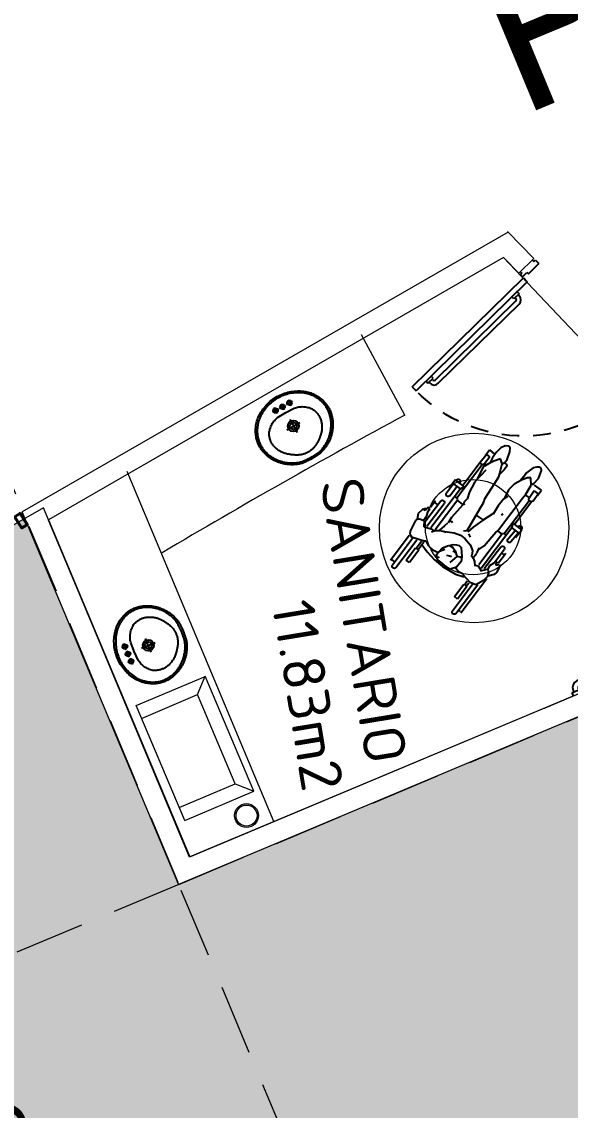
# Model space of a CAD drawing. Header units: metres. Extents: x 2 to 659295185, y -28 to 1124222152.
# Drawn here: x 655511.86 to 655515.77, y 1126311.46 to 1126319.21 of the extents above; entities that cross this region are included whole.
import ezdxf
from ezdxf.enums import TextEntityAlignment as Align

# ---------------------------------------------------------------- set-up
doc = ezdxf.new("R2010")
doc.units = ezdxf.units.M
doc.header["$MEASUREMENT"] = 0
for name, pattern in [('CCSM_C1_CUERPO NS$0$CONTINUA', [0]), ('CCSM_C1_CUERPO NS$0$DASHED', [0.75, 0.5, -0.25]), ('CCSM_C1_CUERPO NS$0$HIDDEN', [0.375, 0.25, -0.125]), ('CONTINUA', [0]), ('DASHDOT', [1, 0.5, -0.25, 0, -0.25])]:
    doc.linetypes.add(name, pattern=pattern)
doc.layers.get('0').update_dxf_attribs({"linetype": 'CONTINUOUS'})
for name, color, linetype in [('CCSM_C1_CUERPO BJ$0$A-LOCAL ID', 7, 'CONTINUOUS'), ('CCSM_C1_CUERPO BJ$0$ID_Nº LOCAL', 7, 'CONTINUOUS'), ('CCSM_C1_CUERPO NS$0$A-LOCAL ID', 7, 'CONTINUOUS'), ('CCSM_C1_CUERPO NS$0$A-MARCOS LOCALES', 4, 'CONTINUOUS'), ('CCSM_C1_CUERPO NS$0$A-PARED', 2, 'CCSM_C1_CUERPO NS$0$CONTINUA'), ('CCSM_C1_CUERPO NS$0$A-PROYECCIONES', 5, 'CCSM_C1_CUERPO NS$0$DASHED'), ('CCSM_C1_CUERPO NS$0$A-PUERTA', 5, 'CCSM_C1_CUERPO NS$0$CONTINUA'), ('CCSM_C1_CUERPO NS$0$A-SANITARIOS', 3, 'CONTINUOUS'), ('CCSM_C1_CUERPO NS$0$A-TEXTOS AREAS', 7, 'CONTINUOUS'), ('CCSM_C1_CUERPO NS$0$ID_AREA EXACTA', 7, 'CONTINUOUS'), ('CCSM_C1_CUERPO NS$0$ID_Nº LOCAL', 7, 'CONTINUOUS'), ('CCSM_C1_CUERPO NS$0$ID_RUBRO', 7, 'CONTINUOUS')]:
    doc.layers.add(name, color=color, linetype=linetype)
doc.layers.add('CCSM_C1_CUERPO NS$0$A-AREAS COMERCIALES', color=151, linetype='CONTINUOUS', plot=False)
doc.layers.add('CCSM_C1_CUERPO NS$0$A-AREAS SERVICIO', color=134, linetype='CONTINUOUS', plot=False)
doc.layers.add('LOCALES ASIGNADOS', color=41, linetype='DASHDOT', lineweight=0)
doc.layers.add('LOCALES PROPIOS', color=101, linetype='CONTINUA', lineweight=0)
doc.styles.add('CCSM_C1_CUERPO BJ$0$ROMANS', font='romans__.ttf')
doc.styles.add('CCSM_C1_CUERPO BJ$0$sigo', font='arial.ttf', dxfattribs={"width": 0.9})
doc.styles.add('CCSM_C1_CUERPO NS$0$ROMANS', font='romans__.ttf')
doc.styles.add('CCSM_C1_CUERPO NS$0$Standard', font='txt_____.ttf')

# ---------------------------------------------------------------- blocks, each defined once
blk = doc.blocks.new('CCSM_C1_CUERPO NS$0$A$C7EB734CE')
for p, q in [((0.3583, 0.0171), (0.1043, 0.0171)), ((0.1115, 0.0092), (0.1115, -0.0041)), ((0.3393, 0.0092), (0.2925, -0.0133)), ((0.3762, 0.0132), (0.3393, 0.0092)), ((0.4044, 0.0365), (0.3762, 0.0132)), ((0.3762, 0.0132), (0.3936, 0.0075)), ((0.3936, 0.0075), (0.4038, -0.0045)), ((0.4253, 0.0418), (0.4044, 0.0365)), ((0.4662, 0.0326), (0.4253, 0.0418)), ((0.4552, 0.0129), (0.4705, 0.0236)), ((0.4607, 0.008), (0.4552, 0.0129)), ((0.4714, 0.0082), (0.4607, 0.008)), ((0.4705, 0.0236), (0.4662, 0.0326)), ((0.4746, -0.0046), (0.4714, 0.0082)), ((0.5447, 0.0171), (0.4722, 0.0171)), ((0.5319, -0.0055), (0.5319, 0.0101)), ((0.6881, 0.003), (0.6187, -0.0002)), ((0.7132, 0.0102), (0.6531, 0.0069)), ((0.6881, -0.0455), (0.6881, 0.0088)), ((0.7132, -0.0608), (0.7132, 0.0101)), ((0.7165, 0.0043), (0.7132, 0.0042)), ((0.0858, -0.0048), (0.2999, -0.0048)), ((0.2807, -0.0293), (0.0858, -0.0293)), ((0.2514, -0.0486), (0.1598, -0.0486)), ((0.1598, -0.0486), (0.1598, -0.0721)), ((0.2514, -0.0721), (0.2514, -0.0486)), ((0.252, -0.0536), (0.276, -0.0536)), ((0.2925, -0.0133), (0.2818, -0.0476)), ((0.2818, -0.0476), (0.2935, -0.1081)), ((0.3741, -0.0403), (0.4057, -0.0145)), ((0.3826, -0.0524), (0.3774, -0.0434)), ((0.3892, -0.0687), (0.3826, -0.0524)), ((0.6881, -0.0455), (0.3884, -0.0455)), ((0.5585, -0.0293), (0.3968, -0.0293)), ((0.4038, -0.0045), (0.4057, -0.0145)), ((0.4052, -0.0103), (0.4323, -0.0143)), ((0.4323, -0.0143), (0.4609, -0.0045)), ((0.46, -0.0048), (0.5585, -0.0048)), ((0.6198, -0.024), (0.6879, -0.0208)), ((0.6334, -0.0529), (0.6295, -0.0455)), ((0.6295, -0.0707), (0.6334, -0.0634)), ((0.6334, -0.0634), (0.6334, -0.0529)), ((0.6338, -0.0605), (0.8803, -0.0605)), ((0.6882, -0.0457), (0.7127, -0.0539)), ((0.7132, -0.0197), (0.7176, -0.0195)), ((0.8822, -0.0454), (0.7132, -0.0454)), ((0.88, -0.0462), (0.877, -0.0602)), ((0.8772, -0.061), (0.8795, -0.067)), ((0.8892, -0.04), (0.88, -0.0462)), ((0.9402, -0.0407), (0.8892, -0.04)), ((0.9703, -0.0384), (0.9299, -0.039)), ((0.9409, -0.0714), (0.9407, -0.044)), ((0.9704, -0.0393), (0.9683, -0.091)), ((0.1598, -0.0721), (0.2514, -0.0721)), ((0.2514, -0.0673), (0.2795, -0.0673)), ((0.2688, -0.1465), (0.2862, -0.0968)), ((0.2969, -0.111), (0.2912, -0.1399)), ((0.3973, -0.1026), (0.3763, -0.0845)), ((0.3805, -0.0886), (0.3892, -0.0687)), ((0.4079, -0.1199), (0.3973, -0.1026)), ((0.398, -0.0707), (0.6295, -0.0707)), ((0.4154, -0.1403), (0.4079, -0.1199)), ((0.413, -0.1228), (0.4438, -0.12)), ((0.4458, -0.1212), (0.4789, -0.1275)), ((0.4682, -0.1239), (0.5052, -0.1116)), ((0.5052, -0.1116), (0.6099, -0.1052)), ((0.6099, -0.1052), (0.6242, -0.1007)), ((0.6214, -0.0996), (0.6218, -0.0706)), ((0.6242, -0.1007), (0.7108, -0.1017)), ((0.7108, -0.1017), (0.8649, -0.1003)), ((0.8649, -0.1003), (0.8966, -0.0988)), ((0.8795, -0.067), (0.8917, -0.0698)), ((0.9409, -0.0714), (0.8917, -0.0698)), ((0.8918, -0.0709), (0.8924, -0.0956)), ((0.8966, -0.0988), (0.957, -0.1055)), ((0.957, -0.1055), (0.9898, -0.1337)), ((0.9636, -0.1043), (0.9738, -0.1)), ((0.9738, -0.1), (1.0148, -0.0961)), ((1.0148, -0.0961), (1.0624, -0.1094)), ((1.0624, -0.1094), (1.0729, -0.1204)), ((1.0729, -0.1204), (1.0733, -0.1296)), ((0.2593, -0.2342), (0.2688, -0.1465)), ((0.2747, -0.1896), (0.2644, -0.2268)), ((0.3062, -0.1674), (0.2747, -0.1896)), ((0.2912, -0.1399), (0.3002, -0.1717)), ((0.3502, -0.1644), (0.3062, -0.1674)), ((0.3745, -0.1785), (0.3502, -0.1644)), ((0.3584, -0.2033), (0.3674, -0.1879)), ((0.3674, -0.1879), (0.3663, -0.1768)), ((0.4148, -0.2136), (0.3745, -0.1785)), ((0.4403, -0.1489), (0.4174, -0.1371)), ((0.4594, -0.1784), (0.4403, -0.1489)), ((0.47, -0.2284), (0.4594, -0.1784)), ((0.6927, -0.1831), (0.6184, -0.2107)), ((0.7424, -0.1873), (0.6864, -0.1817)), ((0.7144, -0.1316), (0.7187, -0.1418)), ((0.7929, -0.1872), (0.7424, -0.1873)), ((0.8229, -0.1782), (0.7929, -0.1872)), ((0.8543, -0.1957), (0.8019, -0.186)), ((0.9018, -0.1891), (0.8543, -0.1957)), ((0.9507, -0.1683), (0.9018, -0.1891)), ((0.9691, -0.1719), (0.9385, -0.1734)), ((0.9791, -0.1504), (0.9507, -0.1683)), ((0.9989, -0.1713), (0.9532, -0.1691)), ((0.9898, -0.1337), (0.9791, -0.1504)), ((1.0459, -0.1571), (0.9989, -0.1713)), ((1.062, -0.1444), (1.0459, -0.1571)), ((1.0733, -0.1296), (1.062, -0.1444)), ((0.2627, -0.2967), (0.2593, -0.2342)), ((0.2644, -0.2268), (0.2638, -0.2506)), ((0.2638, -0.2506), (0.2674, -0.2623)), ((0.3577, -0.2028), (0.3041, -0.215)), ((0.3269, -0.2574), (0.3346, -0.2396)), ((0.3346, -0.2396), (0.3379, -0.228)), ((0.3784, -0.2304), (0.3584, -0.2033)), ((0.3696, -0.2421), (0.3697, -0.2195)), ((0.3851, -0.2529), (0.3784, -0.2304)), ((0.3834, -0.2714), (0.3851, -0.2529)), ((0.4008, -0.2619), (0.4107, -0.2461)), ((0.4107, -0.2461), (0.4166, -0.2307)), ((0.4166, -0.2307), (0.4148, -0.2136)), ((0.4707, -0.2624), (0.47, -0.2284)), ((0.4982, -0.2072), (0.5069, -0.2275)), ((0.5115, -0.2503), (0.5001, -0.2615)), ((0.5129, -0.2452), (0.6631, -0.2643)), ((0.5542, -0.2297), (0.5133, -0.2388)), ((0.6184, -0.2107), (0.5542, -0.2297)), ((0.6215, -0.2558), (0.6217, -0.2138)), ((0.2735, -0.3581), (0.2627, -0.2967)), ((0.2674, -0.2623), (0.2676, -0.2781)), ((0.2676, -0.2781), (0.2823, -0.2922)), ((0.2811, -0.289), (0.2933, -0.2837)), ((0.2823, -0.2922), (0.2938, -0.3063)), ((0.2938, -0.3063), (0.3155, -0.3049)), ((0.3027, -0.3401), (0.3103, -0.3091)), ((0.3155, -0.3049), (0.3462, -0.301)), ((0.3465, -0.2846), (0.3192, -0.3034)), ((0.3462, -0.301), (0.3787, -0.2818)), ((0.3787, -0.2818), (0.3834, -0.2714)), ((0.3821, -0.2764), (0.4008, -0.2619)), ((0.4315, -0.3484), (0.4592, -0.2997)), ((0.4592, -0.2997), (0.4707, -0.2624)), ((0.6631, -0.2643), (0.7043, -0.2683)), ((0.7043, -0.2683), (0.7323, -0.2767)), ((0.7323, -0.2767), (0.7339, -0.2796)), ((0.7323, -0.2767), (0.8308, -0.2831)), ((0.8308, -0.2831), (0.8814, -0.2882)), ((0.8814, -0.2882), (0.9022, -0.2959)), ((0.9337, -0.2891), (0.8948, -0.292)), ((0.9022, -0.2959), (0.9543, -0.3181)), ((0.9603, -0.2894), (0.9337, -0.2891)), ((0.9543, -0.3181), (0.9719, -0.3437)), ((0.955, -0.3162), (0.9703, -0.3097)), ((0.9667, -0.2924), (0.9603, -0.2894)), ((0.9678, -0.3107), (0.9667, -0.2924)), ((0.9703, -0.3097), (0.9938, -0.3103)), ((0.9938, -0.3103), (1.0392, -0.3249)), ((0.2886, -0.4098), (0.2735, -0.3581)), ((0.3065, -0.3743), (0.3027, -0.3401)), ((0.3206, -0.4055), (0.3065, -0.3743)), ((0.4018, -0.3975), (0.4166, -0.3775)), ((0.4166, -0.3775), (0.4285, -0.3567)), ((0.4576, -0.3704), (0.4199, -0.3786)), ((0.4285, -0.3567), (0.4334, -0.3402)), ((0.4812, -0.3649), (0.4576, -0.3704)), ((0.5223, -0.3661), (0.4853, -0.3628)), ((0.4985, -0.3634), (0.5034, -0.3513)), ((0.5034, -0.3513), (0.5013, -0.3439)), ((0.6217, -0.3586), (0.5223, -0.3661)), ((0.633, -0.3513), (0.6217, -0.3586)), ((0.6435, -0.3622), (0.6217, -0.3577)), ((0.6232, -0.3992), (0.6226, -0.3615)), ((0.6681, -0.3587), (0.6435, -0.3622)), ((0.7066, -0.3722), (0.6639, -0.3567)), ((0.7355, -0.3777), (0.7066, -0.3722)), ((0.7735, -0.3831), (0.7355, -0.3777)), ((0.8669, -0.3728), (0.7735, -0.3831)), ((0.8736, -0.3973), (0.794, -0.3826)), ((0.907, -0.383), (0.8805, -0.393)), ((0.9366, -0.3671), (0.907, -0.383)), ((0.9482, -0.3842), (0.9193, -0.3798)), ((0.9719, -0.3437), (0.9366, -0.3671)), ((0.9864, -0.3874), (0.9482, -0.3842)), ((1.0253, -0.3824), (0.9864, -0.3874)), ((1.0497, -0.3687), (1.0253, -0.3824)), ((1.0392, -0.3249), (1.0572, -0.3377)), ((1.0604, -0.3499), (1.0497, -0.3687)), ((1.0572, -0.3377), (1.0604, -0.3499)), ((0.1598, -0.4048), (0.1598, -0.4283)), ((0.2514, -0.4048), (0.1598, -0.4048)), ((0.1598, -0.4283), (0.2514, -0.4283)), ((0.2514, -0.4283), (0.2514, -0.4048)), ((0.2514, -0.4235), (0.3047, -0.4235)), ((0.252, -0.4098), (0.3083, -0.4098)), ((0.2888, -0.486), (0.3138, -0.4127)), ((0.3138, -0.4127), (0.3206, -0.4055)), ((0.3801, -0.4625), (0.3962, -0.4211)), ((0.3824, -0.4103), (0.4018, -0.3975)), ((0.3962, -0.4211), (0.3961, -0.4023)), ((0.6881, -0.4265), (0.4004, -0.4265)), ((0.4064, -0.4013), (0.6295, -0.4013)), ((0.6295, -0.4013), (0.6334, -0.4087)), ((0.6334, -0.4191), (0.6295, -0.4265)), ((0.6334, -0.4087), (0.6334, -0.4191)), ((0.6338, -0.4115), (0.8803, -0.4115)), ((0.6881, -0.4265), (0.6881, -0.482)), ((0.6882, -0.4263), (0.7127, -0.4181)), ((0.7132, -0.4113), (0.7132, -0.4822)), ((0.8822, -0.4267), (0.7132, -0.4267)), ((0.8805, -0.393), (0.8736, -0.3973)), ((0.8808, -0.4062), (0.879, -0.4165)), ((0.879, -0.4165), (0.8847, -0.4281)), ((0.8922, -0.401), (0.8808, -0.4062)), ((0.8847, -0.4281), (0.9378, -0.4263)), ((0.9426, -0.4018), (0.8922, -0.401)), ((0.894, -0.3895), (0.8951, -0.3997)), ((0.9364, -0.4269), (0.975, -0.4288)), ((0.9426, -0.4018), (0.9431, -0.427)), ((0.975, -0.4288), (0.9724, -0.3862)), ((0.0884, -0.451), (0.2939, -0.451)), ((0.2843, -0.4755), (0.0884, -0.4755)), ((0.2867, -0.5013), (0.1019, -0.5013)), ((0.1112, -0.4969), (0.1112, -0.4767)), ((0.2963, -0.5034), (0.2888, -0.486)), ((0.31, -0.5134), (0.2963, -0.5034)), ((0.411, -0.4853), (0.3787, -0.4635)), ((0.3918, -0.5216), (0.4017, -0.512)), ((0.3932, -0.451), (0.561, -0.451)), ((0.4017, -0.512), (0.411, -0.4853)), ((0.561, -0.4755), (0.4052, -0.4755)), ((0.4102, -0.4897), (0.4432, -0.4892)), ((0.4432, -0.4892), (0.4696, -0.4988)), ((0.484, -0.5133), (0.4604, -0.5156)), ((0.4696, -0.4988), (0.4853, -0.5001)), ((0.484, -0.5133), (0.4887, -0.5099)), ((0.4853, -0.5001), (0.4887, -0.5099)), ((0.5423, -0.5013), (0.4937, -0.5013)), ((0.5326, -0.4969), (0.5326, -0.4767)), ((0.6183, -0.4524), (0.6865, -0.4524)), ((0.6881, -0.4762), (0.6183, -0.4762)), ((0.7132, -0.4822), (0.653, -0.4817)), ((0.7162, -0.4762), (0.7129, -0.4762)), ((0.714, -0.4524), (0.7162, -0.4524)), ((0.379, -0.525), (0.31, -0.5134)), ((0.3913, -0.5227), (0.379, -0.525)), ((0.4215, -0.5376), (0.3913, -0.5227)), ((0.4564, -0.5327), (0.4215, -0.5376)), ((0.4738, -0.5169), (0.4564, -0.5327)), ((0.4604, -0.5156), (0.4601, -0.5245))]:
    blk.add_line(p, q)
for centre, radius, start, end in [((0.717, -0.0076), 0.0119, 272.66289, 92.66289), ((0.0858, -0.0171), 0.0122, 90, 270), ((0.5585, -0.0171), 0.0122, 270, 90), ((0.6193, -0.0121), 0.0119, 92.66289, 272.66289), ((0.0884, -0.4633), 0.0122, 90, 270), ((0.561, -0.4633), 0.0122, 270, 90), ((0.6183, -0.4643), 0.0119, 90, 270), ((0.7162, -0.4643), 0.0119, 270, 90)]:
    blk.add_arc(centre, radius, start, end)
blk = doc.blocks.new('CCSM_C1_CUERPO NS$0$A$C477957CC')
for p, q in [((0.0644, 0.089), (1.06, 0.089)), ((0, 0.025), (0.0644, 0.025)), ((0, 0), (0, 0.025)), ((0.0127, 0.025), (0.0127, 0.0373)), ((0.0517, 0.025), (0.0517, 0.0373)), ((0.0644, 0.05), (1.06, 0.05)), ((0.0644, 0.025), (0.0644, 0)), ((1.06, 0.025), (1.06, 0)), ((1.1244, 0.025), (1.06, 0.025)), ((1.0727, 0.0373), (1.0727, 0.025)), ((1.1117, 0.0373), (1.1117, 0.025)), ((1.1244, 0), (1.1244, 0.025))]:
    blk.add_line(p, q)
at = {"extrusion": (0, 0, -1)}
for centre, major_axis, start_param, end_param in [((0.0644, 0.0373), (-0.0366, 0.0366), 5.497787, 7.068583), ((1.06, 0.0373), (-0.0366, 0.0366), 0.785398, 2.356194), ((0.0644, 0.0373), (-0.00898, 0.00898), 5.497787, 7.068583), ((1.06, 0.0373), (-0.00898, 0.00898), 0.785398, 2.356194)]:
    blk.add_ellipse(centre, major_axis=major_axis, ratio=1, start_param=start_param, end_param=end_param, dxfattribs=at)
blk = doc.blocks.new('CCSM_C1_CUERPO NS$0$lavamanos')
at = {"linetype": 'Continuous'}
for p, q in [((-2.00787, -2.04724), (-2.00787, -3.77559)), ((0, -2.04724), (0, -3.77559)), ((2.00787, -2.04724), (2.00787, -3.77559)), ((-1.14567, -2.91338), (-2.87008, -2.91338)), ((-0.8622, -2.91338), (0.8622, -2.91338)), ((1.14567, -2.91338), (2.87008, -2.91338)), ((0, -6.61811), (0, -10.38976)), ((-1.88583, -8.50393), (1.88583, -8.50393))]:
    blk.add_line(p, q, dxfattribs=at)
for points in [[(0, -17.99212), (-0.15602, -17.98496), (-0.31178, -17.97732), (-0.46676, -17.96923), (-0.62247, -17.96061), (-0.7774, -17.95154), (-0.93305, -17.94193), (-1.08792, -17.93189), (-1.24321, -17.92132), (-1.24409, -17.92126), (-1.40018, -17.91107), (-1.55581, -17.90029), (-1.7108, -17.88895), (-1.86635, -17.87695), (-2.02185, -17.86434), (-2.17729, -17.85112), (-2.33209, -17.83734), (-2.48664, -17.82298), (-2.48819, -17.82283), (-2.7321, -17.76466), (-2.9741, -17.70033), (-3.21422, -17.62983), (-3.4526, -17.55314), (-3.68878, -17.47039), (-3.92289, -17.38154), (-4.15451, -17.28676), (-4.3831, -17.18628), (-4.38583, -17.18504), (-4.61263, -17.07783), (-4.836, -16.96507), (-5.05637, -16.84657), (-5.2736, -16.7224), (-5.48754, -16.59265), (-5.69793, -16.45748), (-5.90487, -16.31683), (-6.10726, -16.17149), (-6.11024, -16.16929), (-6.27287, -16.04616), (-6.43208, -15.92036), (-6.58866, -15.7913), (-6.74256, -15.65905), (-6.8937, -15.52366), (-7.04202, -15.38519), (-7.18756, -15.24358), (-7.32904, -15.10015), (-7.33071, -15.09842), (-7.47169, -14.95052), (-7.6088, -14.80093), (-7.74293, -14.64866), (-7.87401, -14.49376), (-8.00211, -14.33619), (-8.12696, -14.17623), (-8.24863, -14.01384), (-8.36614, -13.85039), (-8.36797, -13.84777), (-8.50025, -13.65325), (-8.62668, -13.45667), (-8.74803, -13.25691), (-8.86431, -13.054), (-8.9753, -12.8483), (-9.08105, -12.6397), (-9.18137, -12.42859), (-9.27559, -12.21653), (-9.36657, -11.99892), (-9.45134, -11.78056), (-9.53044, -11.56007), (-9.6038, -11.33761), (-9.67138, -11.11333), (-9.73313, -10.88737), (-9.78902, -10.6599), (-9.83858, -10.43307), (-9.88817, -10.16833), (-9.9285, -9.90369), (-9.95981, -9.63782), (-9.98205, -9.37117), (-9.99523, -9.10379), (-9.99931, -8.83997), (-9.99443, -8.57243), (-9.98031, -8.30315), (-9.98012, -8.30043), (-9.95723, -8.03641), (-9.92507, -7.77125), (-9.88387, -7.50746), (-9.83362, -7.24512), (-9.77443, -6.98478), (-9.70635, -6.72662), (-9.62943, -6.47083), (-9.54331, -6.21653), (-9.54108, -6.21034), (-9.42519, -5.90571), (-9.29761, -5.60409), (-9.15896, -5.30725), (-9.0095, -5.0157), (-8.84949, -4.72997), (-8.67901, -4.45019), (-8.49844, -4.17699), (-8.30709, -3.90944), (-8.10673, -3.65144), (-7.896, -3.39996), (-7.67614, -3.15661), (-7.44739, -2.92165), (-7.21002, -2.69534), (-6.96428, -2.47795), (-6.71071, -2.26995), (-6.44882, -2.07086), (-6.4474, -2.06985), (-6.09342, -1.8285), (-5.72945, -1.60035), (-5.35697, -1.38637), (-4.97653, -1.1869), (-4.58869, -1.00223), (-4.19402, -0.83262), (-3.79311, -0.67834), (-3.38583, -0.53937), (-3.38148, -0.53797), (-2.97062, -0.41452), (-2.55462, -0.30671), (-2.1348, -0.21491), (-1.71177, -0.13925), (-1.28615, -0.07986), (-0.85858, -0.03682), (-0.42966, -0.01018), (0, 0), (0.42963, -0.01033), (0.85867, -0.03702), (1.28621, -0.08015), (1.71194, -0.13969), (2.13491, -0.21549), (2.55482, -0.30751), (2.97072, -0.41554), (3.38189, -0.53937), (3.78887, -0.67819), (4.18996, -0.83242), (4.58469, -1.00185), (4.97278, -1.18636), (5.35351, -1.38562), (5.72617, -1.59924), (6.0905, -1.82709), (6.44479, -2.068), (6.44882, -2.07086), (6.45017, -2.07185), (6.71159, -2.27052), (6.96469, -2.47832), (7.20981, -2.69548), (7.4466, -2.9217), (7.67469, -3.15662), (7.89383, -3.39998), (8.10359, -3.65128), (8.30315, -3.90944), (8.49534, -4.17689), (8.67685, -4.45036), (8.84803, -4.73025), (9.00872, -5.01629), (9.1587, -5.30809), (9.29776, -5.60525), (9.42572, -5.90736), (9.54188, -6.21255), (9.54331, -6.21653), (9.62943, -6.47084), (9.70633, -6.72652), (9.77441, -6.98469), (9.83361, -7.24504), (9.88386, -7.50739), (9.92507, -7.77118), (9.95722, -8.03623), (9.98013, -8.30043), (9.98032, -8.30315), (9.99443, -8.57236), (9.99931, -8.84003), (9.99523, -9.10374), (9.98205, -9.37112), (9.95979, -9.63791), (9.92848, -9.90378), (9.88817, -10.16832), (9.83858, -10.43307), (9.83797, -10.43598), (9.78765, -10.66236), (9.73129, -10.88918), (9.66927, -11.11468), (9.60166, -11.33855), (9.52854, -11.56054), (9.44988, -11.78078), (9.36576, -11.999), (9.27559, -12.21653), (9.18048, -12.42865), (9.07944, -12.63991), (8.97322, -12.84862), (8.86195, -13.05451), (8.74556, -13.25773), (8.6242, -13.45801), (8.49793, -13.65523), (8.36614, -13.85039), (8.24854, -14.01397), (8.12687, -14.17636), (8.00201, -14.33631), (7.87401, -14.49376), (7.74293, -14.64866), (7.6087, -14.80104), (7.47159, -14.95063), (7.33071, -15.09842), (7.18852, -15.24243), (7.04257, -15.38427), (6.89358, -15.52312), (6.74182, -15.65872), (6.58715, -15.79121), (6.42973, -15.92042), (6.26975, -16.04622), (6.1063, -16.16929), (5.90409, -16.31515), (5.69734, -16.45615), (5.48694, -16.59165), (5.27292, -16.72162), (5.05566, -16.84583), (4.83521, -16.96427), (4.61158, -17.07691), (4.38467, -17.18378), (4.38189, -17.18504), (4.15347, -17.28579), (3.92197, -17.38088), (3.68808, -17.46994), (3.4521, -17.55286), (3.2139, -17.62968), (2.9738, -17.7003), (2.73195, -17.76467), (2.48819, -17.82283), (2.48664, -17.82298), (2.33209, -17.83734), (2.17669, -17.85117), (2.02124, -17.86439), (1.86635, -17.87695), (1.7108, -17.88895), (1.55521, -17.90034), (1.39957, -17.91111), (1.24409, -17.92126), (1.24321, -17.92132), (1.08792, -17.93189), (0.9323, -17.94198), (0.7774, -17.95154), (0.62172, -17.96065), (0.46676, -17.96923), (0.31102, -17.97736), (0.15602, -17.98496), (0, -17.99212)], [(0, -16.06299), (-0.18792, -16.0599), (-0.37554, -16.05066), (-0.56285, -16.03525), (-0.74947, -16.01371), (-0.93536, -15.98605), (-1.12025, -15.95229), (-1.30384, -15.91251), (-1.4859, -15.86675), (-1.48819, -15.86614), (-1.49138, -15.86528), (-1.672, -15.81354), (-1.8507, -15.75596), (-2.02734, -15.69259), (-2.20181, -15.62348), (-2.374, -15.54866), (-2.54358, -15.46828), (-2.71043, -15.3824), (-2.87402, -15.29133), (-3.04605, -15.19008), (-3.21542, -15.08647), (-3.38315, -14.9799), (-3.5489, -14.8706), (-3.71277, -14.7585), (-3.87486, -14.64352), (-4.03483, -14.52591), (-4.19175, -14.40641), (-4.19291, -14.40551), (-4.34937, -14.28142), (-4.50255, -14.1558), (-4.65382, -14.02758), (-4.80284, -13.89704), (-4.94986, -13.76398), (-5.09456, -13.62867), (-5.23718, -13.49089), (-5.37629, -13.35207), (-5.37795, -13.35039), (-5.37876, -13.34942), (-5.52197, -13.17233), (-5.65854, -12.99125), (-5.78892, -12.80566), (-5.91297, -12.61578), (-6.03053, -12.42182), (-6.14144, -12.2241), (-6.24566, -12.02265), (-6.34252, -11.81889), (-6.34294, -11.81798), (-6.4347, -11.60908), (-6.51887, -11.39832), (-6.59586, -11.18484), (-6.66561, -10.96878), (-6.72798, -10.75058), (-6.78293, -10.5304), (-6.83039, -10.30848), (-6.87008, -10.08661), (-6.87037, -10.08329), (-6.88356, -9.88894), (-6.88978, -9.69559), (-6.88918, -9.50479), (-6.88176, -9.31148), (-6.86748, -9.11856), (-6.84635, -8.92626), (-6.81842, -8.73484), (-6.78346, -8.5433), (-6.78313, -8.54172), (-6.74096, -8.35347), (-6.69168, -8.16565), (-6.63561, -7.97975), (-6.57283, -7.796), (-6.50342, -7.61466), (-6.42746, -7.43595), (-6.34506, -7.26013), (-6.25591, -7.08661), (-6.08348, -6.85262), (-5.89907, -6.62679), (-5.70371, -6.41048), (-5.49777, -6.20413), (-5.28179, -6.00827), (-5.05633, -5.82341), (-4.82195, -5.65), (-4.57874, -5.48819), (-4.32876, -5.34015), (-4.07122, -5.20434), (-3.80737, -5.08145), (-3.53769, -4.97171), (-3.26299, -4.87546), (-2.9838, -4.79287), (-2.70086, -4.72417), (-2.41481, -4.66952), (-2.41339, -4.66929), (0, -4.56693), (2.41339, -4.66929), (2.41481, -4.66952), (2.70086, -4.72417), (2.98371, -4.79285), (3.26291, -4.87543), (3.5376, -4.97168), (3.80729, -5.08142), (4.07114, -5.2043), (4.32869, -5.34011), (4.57874, -5.48819), (4.82187, -5.64995), (5.05626, -5.82335), (5.28173, -6.00821), (5.49771, -6.20407), (5.70365, -6.41042), (5.89907, -6.62679), (6.08348, -6.85262), (6.25591, -7.08661), (6.34414, -7.2601), (6.42574, -7.43587), (6.50097, -7.61437), (6.5698, -7.79552), (6.63207, -7.97894), (6.68777, -8.16455), (6.73678, -8.35195), (6.77883, -8.5399), (6.77953, -8.5433), (6.81538, -8.73475), (6.84411, -8.92617), (6.8659, -9.11858), (6.88074, -9.31165), (6.88859, -9.50514), (6.88948, -9.69608), (6.88343, -9.88963), (6.8703, -10.08407), (6.87008, -10.08661), (6.83037, -10.30858), (6.7829, -10.5305), (6.72795, -10.75068), (6.66558, -10.96888), (6.59586, -11.18484), (6.51887, -11.39832), (6.4347, -11.60908), (6.34294, -11.81798), (6.34252, -11.81889), (6.24562, -12.02262), (6.14129, -12.22398), (6.03014, -12.42165), (5.91231, -12.61541), (5.78792, -12.80504), (5.65714, -12.9903), (5.52016, -13.17091), (5.37646, -13.34749), (5.37402, -13.35039), (5.23533, -13.48965), (5.09309, -13.6277), (4.94864, -13.76317), (4.8019, -13.89615), (4.65278, -14.02673), (4.50159, -14.15462), (4.34823, -14.27992), (4.19174, -14.40337), (4.18898, -14.40551), (4.03258, -14.52531), (3.87308, -14.64318), (3.71169, -14.75815), (3.54833, -14.87031), (3.38305, -14.97961), (3.2159, -15.08603), (3.04692, -15.18953), (2.87543, -15.29051), (2.87402, -15.29133), (2.87064, -15.29327), (2.7069, -15.38393), (2.53994, -15.46947), (2.37031, -15.54958), (2.19818, -15.62419), (2.02374, -15.69321), (1.84717, -15.75658), (1.66865, -15.81423), (1.48819, -15.86614), (1.4859, -15.86675), (1.30384, -15.91251), (1.12016, -15.95231), (0.93536, -15.98605), (0.74947, -16.01371), (0.56285, -16.03525), (0.37554, -16.05066), (0.18792, -16.0599), (0, -16.06299)]]:
    blk.add_lwpolyline(points, close=True, dxfattribs=at)
blk.add_lwpolyline([(0, -0.43307), (-0.0032, -0.43309), (-0.41557, -0.44293), (-0.82705, -0.4685), (-1.23741, -0.50981), (-1.64573, -0.56674), (-2.05158, -0.63924), (-2.45453, -0.72723), (-2.85365, -0.83052), (-3.24803, -0.94881), (-3.63967, -1.08338), (-4.02553, -1.23249), (-4.40547, -1.39606), (-4.77897, -1.57387), (-5.14533, -1.76558), (-5.50434, -1.97107), (-5.85533, -2.18998), (-6.19685, -2.42126), (-6.19827, -2.42231), (-6.2887, -2.49008), (-6.37749, -2.55848), (-6.46537, -2.62804), (-6.55222, -2.69867), (-6.63824, -2.77053), (-6.7233, -2.84351), (-6.80739, -2.91761), (-6.88976, -2.99212), (-6.97274, -3.06918), (-7.0539, -3.14641), (-7.13418, -3.22475), (-7.21345, -3.30404), (-7.29177, -3.38434), (-7.36908, -3.46561), (-7.44528, -3.54774), (-7.51968, -3.62992), (-7.52139, -3.63182), (-7.52994, -3.6414), (-7.53828, -3.65087), (-7.54653, -3.66038), (-7.55471, -3.66995), (-7.56284, -3.6796), (-7.57088, -3.68929), (-7.57885, -3.69904), (-7.58661, -3.70866), (-7.59313, -3.71598), (-7.60096, -3.72476), (-7.60895, -3.73372), (-7.61679, -3.74249), (-7.62464, -3.75126), (-7.63265, -3.7602), (-7.64051, -3.76896), (-7.64982, -3.77933), (-7.65354, -3.78346), (-7.77251, -3.92911), (-7.88765, -4.07645), (-7.9995, -4.22614), (-8.10806, -4.37823), (-8.2133, -4.53265), (-8.31516, -4.68931), (-8.4136, -4.84814), (-8.50787, -5.00787), (-8.50846, -5.00889), (-8.60047, -5.17295), (-8.6881, -5.33775), (-8.77195, -5.50437), (-8.85211, -5.67293), (-8.92848, -5.84325), (-9.00102, -6.01523), (-9.06964, -6.18868), (-9.13386, -6.3622), (-9.21541, -6.60277), (-9.2883, -6.84446), (-9.35302, -7.08859), (-9.40945, -7.33476), (-9.45752, -7.5827), (-9.49718, -7.83201), (-9.52841, -8.08263), (-9.55101, -8.3323), (-9.55118, -8.33464), (-9.56448, -8.58891), (-9.56894, -8.84181), (-9.56479, -9.09102), (-9.55192, -9.34362), (-9.53034, -9.59552), (-9.50007, -9.84664), (-9.46116, -10.09645), (-9.41339, -10.34645), (-9.36597, -10.56168), (-9.31264, -10.77768), (-9.25391, -10.99213), (-9.18973, -11.20515), (-9.12019, -11.41649), (-9.04537, -11.62587), (-8.96522, -11.83341), (-8.87925, -12.04028), (-8.87795, -12.0433), (-8.78772, -12.24568), (-8.69175, -12.44739), (-8.59074, -12.64662), (-8.48477, -12.84325), (-8.37396, -13.03704), (-8.25824, -13.2281), (-8.13777, -13.4162), (-8.01181, -13.60236), (-7.8991, -13.75924), (-7.78256, -13.91489), (-7.66288, -14.06833), (-7.54019, -14.21938), (-7.41464, -14.36786), (-7.28609, -14.51395), (-7.15468, -14.65748), (-7.01968, -14.79921), (-7.01804, -14.8009), (-6.88233, -14.93771), (-6.74301, -15.07248), (-6.60095, -15.20433), (-6.45608, -15.33332), (-6.30869, -15.4592), (-6.15872, -15.582), (-6.00614, -15.70177), (-5.85039, -15.81889), (-5.65802, -15.95721), (-5.46155, -16.09113), (-5.26164, -16.22013), (-5.05866, -16.34397), (-4.8525, -16.46272), (-4.64353, -16.57616), (-4.43164, -16.68435), (-4.21654, -16.7874), (-4.00016, -16.88334), (-3.7808, -16.97381), (-3.55914, -17.05851), (-3.33535, -17.13737), (-3.10943, -17.21039), (-2.88181, -17.27743), (-2.65252, -17.33848), (-2.42126, -17.3937), (-2.4164, -17.39414), (-2.26792, -17.40746), (-2.11711, -17.42063), (-1.96627, -17.43345), (-1.81637, -17.44583), (-1.66547, -17.45794), (-1.51454, -17.46969), (-1.36456, -17.48101), (-1.2126, -17.49212), (-1.21195, -17.49216), (-1.06192, -17.50172), (-0.91055, -17.51099), (-0.75821, -17.51996), (-0.60681, -17.5285), (-0.45538, -17.53668), (-0.30393, -17.54449), (-0.15246, -17.55193), (0, -17.55905), (0.00328, -17.5589), (0.15446, -17.55184), (0.30468, -17.54445), (0.45581, -17.53664), (0.60599, -17.52851), (0.75707, -17.51995), (0.90721, -17.51107), (1.05825, -17.50176), (1.20866, -17.49212), (1.36029, -17.48111), (1.51241, -17.46969), (1.66354, -17.45797), (1.8156, -17.44581), (1.96667, -17.43337), (2.11867, -17.42047), (2.26968, -17.4073), (2.42031, -17.39379), (2.42126, -17.3937), (2.65238, -17.33852), (2.88181, -17.27743), (3.10943, -17.21039), (3.33521, -17.13742), (3.55901, -17.05856), (3.7808, -16.97381), (4.00016, -16.88334), (4.21654, -16.7874), (4.43164, -16.68435), (4.6434, -16.57622), (4.8525, -16.46272), (5.05854, -16.34404), (5.26164, -16.22013), (5.46143, -16.09121), (5.65802, -15.95721), (5.85039, -15.81889), (6.00615, -15.70175), (6.15862, -15.58207), (6.30859, -15.45926), (6.4561, -15.33329), (6.60087, -15.20439), (6.74295, -15.07252), (6.88238, -14.93765), (7.01804, -14.8009), (7.01969, -14.79921), (7.02105, -14.79782), (7.15567, -14.65643), (7.28652, -14.5133), (7.41453, -14.36744), (7.53947, -14.21913), (7.66147, -14.06821), (7.78039, -13.91485), (7.89609, -13.75922), (8.00787, -13.60236), (8.0096, -13.59989), (8.13606, -13.41435), (8.25698, -13.22677), (8.37307, -13.03615), (8.48432, -12.84251), (8.59052, -12.64621), (8.69167, -12.44726), (8.78775, -12.24567), (8.87795, -12.0433), (8.87925, -12.04028), (8.96517, -11.83354), (9.04532, -11.62599), (9.12019, -11.41649), (9.18969, -11.20528), (9.25387, -10.99226), (9.31264, -10.77768), (9.36594, -10.56181), (9.41339, -10.34645), (9.46031, -10.09655), (9.49841, -9.84683), (9.528, -9.59584), (9.54903, -9.34411), (9.56147, -9.0917), (9.56532, -8.84263), (9.56069, -8.59006), (9.54733, -8.33598), (9.54724, -8.33464), (9.5471, -8.33258), (9.52539, -8.08282), (9.49496, -7.83221), (9.45595, -7.58269), (9.40843, -7.33476), (9.35241, -7.08849), (9.28802, -6.8444), (9.2153, -6.60265), (9.13386, -6.3622), (9.06964, -6.18868), (9.00097, -6.01512), (8.92843, -5.84313), (8.85211, -5.67293), (8.77195, -5.50437), (8.68804, -5.33764), (8.60041, -5.17283), (8.50846, -5.00889), (8.50787, -5.00787), (8.41351, -4.84809), (8.31492, -4.68927), (8.21283, -4.53269), (8.10729, -4.37842), (7.99834, -4.22653), (7.88605, -4.07709), (7.77047, -3.93019), (7.6509, -3.785), (7.64961, -3.78346), (7.64773, -3.78111), (7.64044, -3.77207), (7.63296, -3.7629), (7.6254, -3.75376), (7.6178, -3.74469), (7.61012, -3.73564), (7.60241, -3.72667), (7.59461, -3.71773), (7.58661, -3.70866), (7.5849, -3.70676), (7.57635, -3.69719), (7.56803, -3.68774), (7.55976, -3.6782), (7.55157, -3.66863), (7.54346, -3.65899), (7.53542, -3.6493), (7.52744, -3.63955), (7.51969, -3.62992), (7.44528, -3.54773), (7.36897, -3.46549), (7.29174, -3.38431), (7.21341, -3.30399), (7.13412, -3.22469), (7.05392, -3.14644), (6.97266, -3.06909), (6.88976, -2.99212), (6.8073, -2.91758), (6.7232, -2.84362), (6.63798, -2.77074), (6.55187, -2.69913), (6.46467, -2.62864), (6.3766, -2.55945), (6.28759, -2.49147), (6.19691, -2.42419), (6.19291, -2.42126), (5.85224, -2.18986), (5.50224, -1.97105), (5.1442, -1.76567), (4.77877, -1.5741), (4.40618, -1.39645), (4.02713, -1.23307), (3.64214, -1.08419), (3.25136, -0.94988), (3.24803, -0.94881), (2.85263, -0.8305), (2.45261, -0.72723), (2.04878, -0.63926), (1.64205, -0.56678), (1.2327, -0.50984), (0.82163, -0.46856), (0.40913, -0.44298), (-0.00394, -0.43307)], dxfattribs=at)
for centre, radius in [((-2.00787, -2.91338), 0.59055), ((0, -2.91338), 0.59055), ((2.00787, -2.91338), 0.59056), ((0, -8.50393), 1.37795), ((0, -8.50393), 0.88583)]:
    blk.add_circle(centre, radius, dxfattribs=at)
blk = doc.blocks.new('CCSM_C1_CUERPO NS$0$MARCO LOCAL-COLUMNA')
for points in [[(-0.05, -0.05), (-0.05, 0), (0.05, 0), (0.05, -0.05)], [(-0.045, -0.045), (-0.045, -0.005), (0.045, -0.005), (0.045, -0.045)]]:
    blk.add_lwpolyline(points, close=True)
blk = doc.blocks.new('CCSM_C1_CUERPO NS$0$P.Izq 120.15')
for p, q in [((0.045, 1.11), (0.085, 1.11)), ((0.045, 1.11), (0.045, 0)), ((0.085, 0), (0.085, 1.11)), ((0.015, 0), (0.035, 0)), ((0.015, -0.015), (0.015, 0)), ((0.035, 0), (0.035, -0.045)), ((1.165, 0), (1.165, -0.045)), ((1.185, 0), (1.165, 0)), ((1.185, -0.015), (1.185, 0)), ((0, -0.015), (0.015, -0.015)), ((0.035, -0.045), (0.05, -0.045)), ((0.045, 0), (0.085, 0)), ((0.05, -0.045), (0.05, -0.15)), ((1.165, -0.045), (1.15, -0.045)), ((1.15, -0.045), (1.15, -0.15)), ((1.2, -0.015), (1.185, -0.015)), ((0, -0.135), (0.015, -0.135)), ((0.015, -0.135), (0.015, -0.15)), ((0.015, -0.15), (0.05, -0.15)), ((1.185, -0.15), (1.15, -0.15)), ((1.2, -0.135), (1.185, -0.135)), ((1.185, -0.135), (1.185, -0.15))]:
    blk.add_line(p, q)
at = {"color": 8, "linetype": 'CCSM_C1_CUERPO NS$0$HIDDEN', "ltscale": 0.5}
blk.add_arc((0.085, 0.0371), 1.0729, 358.02001, 90, dxfattribs=at)
blk = doc.blocks.new('CCSM_C1_CUERPO NS$0$IDENT LOCAL')
at = {"style": 'CCSM_C1_CUERPO NS$0$ROMANS'}
for tag, height, p in [('NºLOCAL', 0.7, (0, 2.4042)), ('AREA-EXACTA', 0.5, (0, 1.7)), ('RUBRO', 0.35, (0, 0.85)), ('USO', 0.35, (0, 0))]:
    blk.add_attdef(tag, text='', height=height, dxfattribs=at).set_placement(p, align=Align.BOTTOM_CENTER)
blk = doc.blocks.new('CCSM_C1_CUERPO BJ$0$IDENT LOCAL')
at = {"style": 'CCSM_C1_CUERPO BJ$0$ROMANS'}
for tag, height, p in [('AREA-EXACTA', 0.5, (0.5872, 0.0962)), ('NºLOCAL', 0.7, (1.1699, 0.1194)), ('RUBRO', 0.35, (0, 0)), ('USO', 0.35, (-0.5872, -0.0962))]:
    blk.add_attdef(tag, text='', height=height, rotation=279.30845, dxfattribs=at).set_placement(p, align=Align.BOTTOM_CENTER)

msp = doc.modelspace()

# ---------------------------------------------------------------- hatches: boundary and pattern name
at = {"layer": 'LOCALES ASIGNADOS'}
h = msp.add_hatch(color=256, dxfattribs=at)
edge = h.paths.add_edge_path()
edge.add_arc((219491.1056, 1054914.3756), 441878.9229, 9.308049718, 9.309563548, ccw=False)
edge.add_line((655551.8097, 1126384.9626), (655564.5398, 1126387.0492))
edge.add_line((655564.5398, 1126387.0492), (655562.5867, 1126398.9652))
edge.add_line((655562.5867, 1126398.9652), (655552.3922, 1126397.2942))
edge.add_line((655552.3922, 1126397.2942), (655552.4569, 1126396.8995))
edge.add_line((655552.4569, 1126396.8995), (655549.9212, 1126396.4839))
h = msp.add_hatch(color=256, dxfattribs=at)
edge = h.paths.add_edge_path()
edge.add_line((655551.1062, 1126298.8145), (655550.6588, 1126300.5608))
edge.add_arc((655571.2475, 1126323.7686), 31.0242, 217.27656, 228.42229, ccw=False)
edge.add_arc((655567.1626, 1126320.7728), 25.9594, 203.9575, 217.47569, ccw=False)
edge.add_line((655543.4396, 1126310.2317), (655532.6959, 1126305.596))
edge.add_arc((655815.9766, 1126429.1483), 309.052, 203.105828, 203.564314, ccw=False)
edge.add_line((655531.7163, 1126307.8668), (655522.794, 1126304.1117))
edge.add_arc((603859.0704, 1103270.5705), 56565.7525, 24.01875684, 24.0290273, ccw=False)
edge.add_line((655526.922, 1126294.8505), (655551.1062, 1126298.8145))
at = {"layer": 'LOCALES PROPIOS'}
h = msp.add_hatch(color=101, dxfattribs=at)
edge = h.paths.add_edge_path()
edge.add_line((655511.8779, 1126315.6749), (655508.5392, 1126313.7019))
edge.add_arc((655691.9328, 1126355.5974), 188.1183, 192.868168, 195.439212)
edge.add_line((655510.6031, 1126305.5173), (655519.4826, 1126309.2387))
edge.add_arc((656165.8403, 1126584.2189), 702.419, 202.5532462, 203.0463753, ccw=False)
edge.add_line((655517.1399, 1126314.8118), (655512.9743, 1126313.0668))
edge.add_line((655512.9743, 1126313.0668), (655511.8779, 1126315.6749))

# ---------------------------------------------------------------- linework, layer by layer
at = {"layer": 'CCSM_C1_CUERPO NS$0$A-AREAS COMERCIALES', "lineweight": 5}
msp.add_lwpolyline([(655517.0813, 1126314.9524), (655513.0519, 1126313.2619), (655512.0101, 1126315.7482), (655508.4794, 1126313.7281, 0.004747), (655510.6031, 1126305.5173), (655519.4825, 1126309.2388), (655517.0813, 1126314.9524)], format="xyb", dxfattribs=at)
at = {"layer": 'CCSM_C1_CUERPO NS$0$A-AREAS SERVICIO', "lineweight": 5}
msp.add_lwpolyline([(655515.2909, 1126317.5317), (655512.0458, 1126315.6627), (655513.0544, 1126313.2632), (655516.9886, 1126314.9135), (655516.3626, 1126316.4028)], close=True, dxfattribs=at)
at = {"layer": 'CCSM_C1_CUERPO NS$0$A-PARED', "lineweight": 5}
for p, q in [((655515.3229, 1126317.7133), (655511.8586, 1126315.7209)), ((655515.3198, 1126317.7164), (655515.5078, 1126317.5246)), ((655515.2909, 1126317.5317), (655512.0458, 1126315.6627)), ((655515.2909, 1126317.5317), (655515.4007, 1126317.4196)), ((655515.4007, 1126317.4196), (655515.5078, 1126317.5246)), ((655512.974, 1126313.0675), (655511.8584, 1126315.7213)), ((655513.0544, 1126313.2632), (655512.0461, 1126315.662)), ((655515.5816, 1126314.3223), (655516.9886, 1126314.9137)), ((655517.0473, 1126314.7739), (655512.9742, 1126313.067)), ((655515.5816, 1126314.3223), (655513.0544, 1126313.2632))]:
    msp.add_line(p, q, dxfattribs=at)
at = {"layer": 'CCSM_C1_CUERPO NS$0$A-PROYECCIONES', "lineweight": 5}
for p, q in [((655512.9743, 1126313.0668), (655509.3048, 1126311.5295)), ((655517.5461, 1126302.1911), (655512.9742, 1126313.067))]:
    msp.add_line(p, q, dxfattribs=at)
msp.add_lwpolyline([(655509.5055, 1126323.912), (655510.4594, 1126319.0781), (655512.9743, 1126313.0668), (655517.0476, 1126314.7732), (655517.2437, 1126314.3053), (655527.0842, 1126318.2871)], dxfattribs=at)
at = {"layer": 'CCSM_C1_CUERPO NS$0$A-SANITARIOS', "linetype": 'CCSM_C1_CUERPO NS$0$CONTINUA', "lineweight": 5}
for p, q in [((655514.5862, 1126316.4096), (655514.2769, 1126316.9813)), ((655513.6539, 1126313.5144), (655512.6059, 1126316.0076)), ((655512.6704, 1126314.3416), (655513.1627, 1126314.5486)), ((655513.509, 1126313.7301), (655513.1623, 1126314.5498)), ((655513.3779, 1126313.7833), (655513.1092, 1126314.4188)), ((655513.0171, 1126313.5221), (655512.6704, 1126314.3418)), ((655513.0171, 1126313.5221), (655513.509, 1126313.7301))]:
    msp.add_line(p, q, dxfattribs=at)
for points in [[(655512.7094, 1126314.2497), (655513.1092, 1126314.4188), (655513.1623, 1126314.5498)], [(655512.9781, 1126313.6142), (655513.3779, 1126313.7833), (655513.509, 1126313.7301)]]:
    msp.add_lwpolyline(points, dxfattribs=at)
at = {"layer": 'CCSM_C1_CUERPO NS$0$A-SANITARIOS', "color": 8, "lineweight": 5}
for centre, radius in [((655515.0807, 1126315.6056), 0.675), ((655515.073, 1126315.6115), 0.3397)]:
    msp.add_circle(centre, radius, dxfattribs=at)
at = {"layer": 'CCSM_C1_CUERPO NS$0$A-SANITARIOS', "linetype": 'CCSM_C1_CUERPO NS$0$CONTINUA', "lineweight": 5}
for radius in [0.085, 0.075]:
    msp.add_circle((655513.4582, 1126313.5571), radius, dxfattribs=at)
msp.add_arc((655538.4456, 1126272.3211), 50.1305, 118.42093, 120.69219, dxfattribs=at)

# ---------------------------------------------------------------- block references
at = {"layer": 'CCSM_C1_CUERPO BJ$0$A-LOCAL ID', "lineweight": 5}
ref = msp.add_blockref('CCSM_C1_CUERPO BJ$0$IDENT LOCAL', (655521.5383, 1126319.3122), dxfattribs=dict(at, xscale=0.937500000004751, yscale=0.937500000004751, zscale=0.937500000004751, rotation=22.55288991752898))
ref.add_attrib('NºLOCAL', 'P A S I L L O   18', dxfattribs={"layer": 'CCSM_C1_CUERPO BJ$0$ID_Nº LOCAL', "height": 1.21875, "rotation": 22.55289, "style": 'CCSM_C1_CUERPO BJ$0$sigo', "width": 0.9}).set_placement((655521.0528, 1126320.481), align=Align.BOTTOM_CENTER)
at = {"layer": 'CCSM_C1_CUERPO NS$0$A-LOCAL ID', "lineweight": 5}
ref = msp.add_blockref('CCSM_C1_CUERPO NS$0$IDENT LOCAL', (655510.7012, 1126309.3303), dxfattribs=dict(at, rotation=279.3084512535203))
ref.add_attrib('AREA-EXACTA', '67.20m2-C1', dxfattribs={"layer": 'CCSM_C1_CUERPO NS$0$ID_AREA EXACTA', "height": 0.5, "rotation": 279.30845, "style": 'CCSM_C1_CUERPO NS$0$ROMANS'}).set_placement((655512.3788, 1126309.6053), align=Align.BOTTOM_CENTER)
ref.add_attrib('RUBRO', '27.70m2-Mzz', dxfattribs={"layer": 'CCSM_C1_CUERPO NS$0$ID_RUBRO', "height": 0.5, "rotation": 279.30845, "style": 'CCSM_C1_CUERPO NS$0$ROMANS'}).set_placement((655511.54, 1126309.4678), align=Align.BOTTOM_CENTER)
ref.add_attrib('NºLOCAL', 'L-389', dxfattribs={"layer": 'CCSM_C1_CUERPO NS$0$ID_Nº LOCAL', "height": 0.7, "rotation": 279.30845, "style": 'CCSM_C1_CUERPO NS$0$ROMANS'}).set_placement((655513.0737, 1126309.7192), align=Align.BOTTOM_CENTER)
at = {"layer": 'CCSM_C1_CUERPO NS$0$A-MARCOS LOCALES', "lineweight": 5, "rotation": 302.2332946640396}
msp.add_blockref('CCSM_C1_CUERPO NS$0$MARCO LOCAL-COLUMNA', (655511.871, 1126315.6702), dxfattribs=at)
at = {"layer": 'CCSM_C1_CUERPO NS$0$A-PUERTA', "lineweight": 5, "xscale": -1, "rotation": 134.427683599293}
msp.add_blockref('CCSM_C1_CUERPO NS$0$P.Izq 120.15', (655515.4007, 1126317.4197), dxfattribs=at)
at = {"layer": 'CCSM_C1_CUERPO NS$0$A-SANITARIOS', "lineweight": 5, "xscale": -0.809999999849057, "yscale": 0.8099999998230487, "zscale": 0.8099999998675228, "rotation": 224.4276836033782}
msp.add_blockref('CCSM_C1_CUERPO NS$0$A$C477957CC', (655514.7378, 1126316.6509), dxfattribs=at)
at = {"layer": 'CCSM_C1_CUERPO NS$0$A-SANITARIOS', "linetype": 'CCSM_C1_CUERPO NS$0$CONTINUA', "lineweight": 5}
for p, xscale, yscale, zscale, rotation in [((655513.6744, 1126316.5411), 0.02825636415428558, 0.02825636415428558, 0.02825636415428558, 29.43857616807126), ((655512.537, 1126314.6766), 0.02825636414853793, 0.02825636414853793, 0.02825636414853793, 112.8001991960827)]:
    msp.add_blockref('CCSM_C1_CUERPO NS$0$lavamanos', p, dxfattribs=dict(at, xscale=xscale, yscale=yscale, zscale=zscale, rotation=rotation))
at = {"layer": 'CCSM_C1_CUERPO NS$0$A-SANITARIOS', "linetype": 'CCSM_C1_CUERPO NS$0$CONTINUA', "lineweight": 5, "extrusion": (0, 0, -1), "xscale": 1.208205855674393, "yscale": 1.208205855674393, "zscale": -1.20820585545465, "rotation": 127.0591939608384}
msp.add_blockref('CCSM_C1_CUERPO NS$0$A$C7EB734CE', (-655514.893, 1126314.9101), dxfattribs=at)
at = {"layer": 'CCSM_C1_CUERPO NS$0$A-SANITARIOS', "lineweight": 5, "xscale": -1, "rotation": 22.80019909778942}
msp.add_blockref('CCSM_C1_CUERPO NS$0$A$C477957CC', (655516.8261, 1126314.8454), dxfattribs=at)

# ---------------------------------------------------------------- texts
at = {"layer": 'CCSM_C1_CUERPO NS$0$A-TEXTOS AREAS', "lineweight": 5, "char_height": 0.3, "width": 7.536618, "attachment_point": 3, "rotation": 279.30912, "style": 'CCSM_C1_CUERPO NS$0$Standard'}
for s, insert in [('{\\Fromans|c0;SANITARIO}', (655514.609, 1126313.9556)), ('{\\Fromans|c0;11.83m2}', (655514.1536, 1126313.763))]:
    msp.add_mtext(s, dxfattribs=dict(at, insert=insert))

doc.saveas('drawing.dxf')
